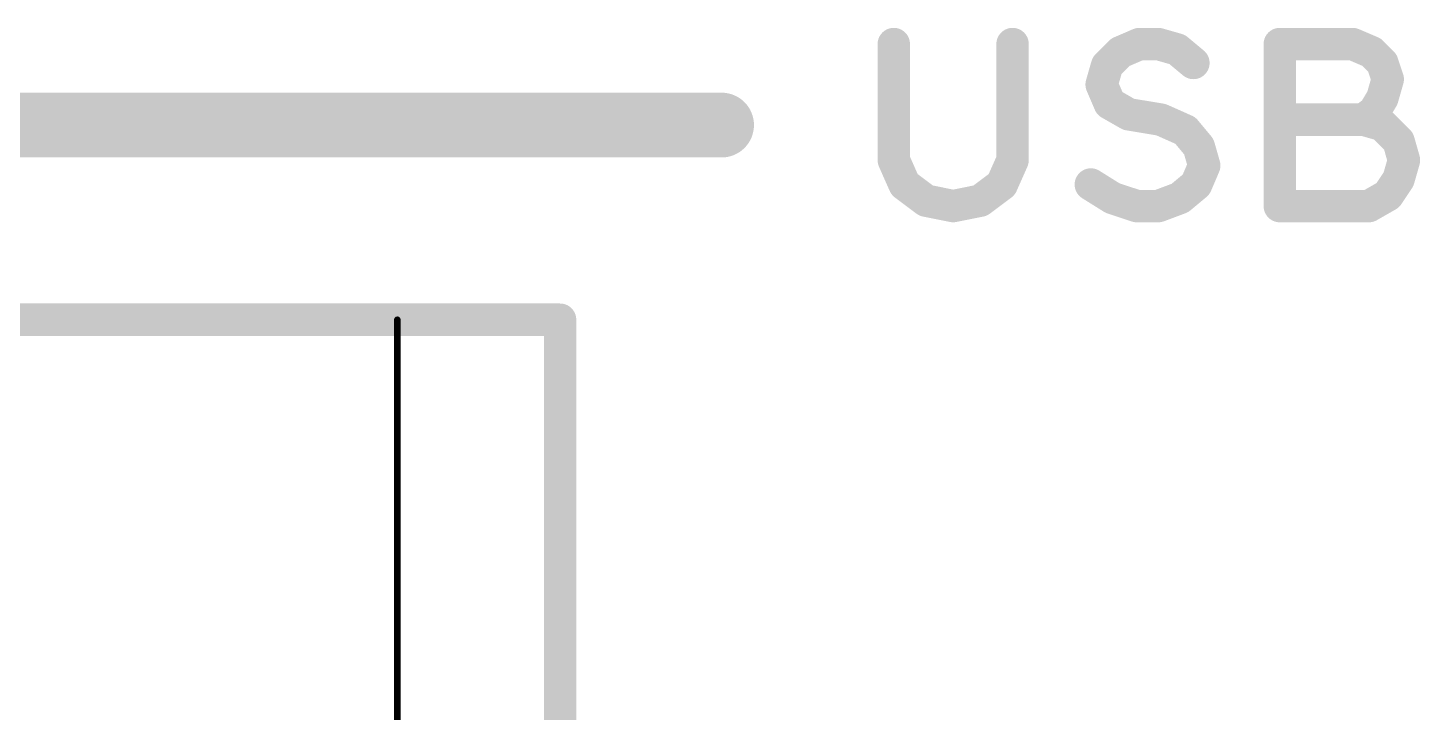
# Model space of a CAD drawing. Extents: x -12 to 107, y 8 to 106.
# Drawn here: x 15.46 to 20.92, y 22.31 to 24.99 of the extents above; entities that cross this region are included whole.
import ezdxf

# ---------------------------------------------------------------- set-up
doc = ezdxf.new("R2010")
doc.units = 0
doc.header["$MEASUREMENT"] = 0
doc.layers.get('0').update_dxf_attribs({"linetype": 'CONTINUOUS'})
doc.layers.add('SILK_TOP_ART', color=251, linetype='CONTINUOUS', true_color=0x636466)

# ---------------------------------------------------------------- blocks, each defined once
blk = doc.blocks.new('ROUND_162')
at = {"const_width": 0.0635}
blk.add_lwpolyline([(-0.03175, 0, 1), (0.03175, 0, 1)], format="xyb", close=True, dxfattribs=at)
blk = doc.blocks.new('ROUND_278')
at = {"const_width": 0.127}
blk.add_lwpolyline([(-0.0635, 0, 1), (0.0635, 0, 1)], format="xyb", close=True, dxfattribs=at)
blk = doc.blocks.new('ROUND_32')
at = {"const_width": 0.0127}
blk.add_lwpolyline([(-0.00635, 0, 1), (0.00635, 0, 1)], format="xyb", close=True, dxfattribs=at)

msp = doc.modelspace()

# ---------------------------------------------------------------- linework, layer by layer
at = {"layer": 'SILK_TOP_ART'}
for points, const_width in [([(18.8553, 24.9301), (18.8553, 24.475)], 0.127), ([(19.3209, 24.475), (19.3209, 24.9301)], 0.127), ([(19.6914, 24.8454), (19.7443, 24.8983)], 0.127), ([(19.7443, 24.8983), (19.8183, 24.9301)], 0.127), ([(19.8183, 24.9301), (19.8924, 24.9301)], 0.127), ([(19.8924, 24.9301), (19.9665, 24.9089)], 0.127), ([(19.9665, 24.9089), (20.03, 24.856)], 0.127), ([(20.6544, 24.9301), (20.3687, 24.9301)], 0.127), ([(20.3687, 24.9301), (20.3687, 24.2951)], 0.127), ([(20.7285, 24.8983), (20.6544, 24.9301)], 0.127), ([(20.7708, 24.856), (20.7285, 24.8983)], 0.127), ([(19.6702, 24.7713), (19.6914, 24.8454)], 0.127), ([(20.792, 24.7925), (20.7708, 24.856)], 0.127), ([(20.7708, 24.7184), (20.792, 24.7925)], 0.127), ([(19.7019, 24.6973), (19.6702, 24.7713)], 0.127), ([(18.1801, 24.6126), (13.0112, 24.6126)], 0.254), ([(19.776, 24.6549), (19.7019, 24.6973)], 0.127), ([(20.6968, 24.6338), (20.7391, 24.6655)], 0.127), ([(20.7391, 24.6655), (20.7708, 24.7184)], 0.127), ([(19.903, 24.6338), (19.776, 24.6549)], 0.127), ([(19.9983, 24.5914), (19.903, 24.6338)], 0.127), ([(20.6968, 24.6338), (20.3687, 24.6338)], 0.127), ([(20.7708, 24.6126), (20.6968, 24.6338)], 0.127), ([(20.8344, 24.5491), (20.7708, 24.6126)], 0.127), ([(20.0512, 24.5279), (19.9983, 24.5914)], 0.127), ([(20.0724, 24.4539), (20.0512, 24.5279)], 0.127), ([(20.8555, 24.475), (20.8344, 24.5491)], 0.127), ([(18.8553, 24.475), (18.8976, 24.3797)], 0.127), ([(19.2786, 24.3797), (19.3209, 24.475)], 0.127), ([(20.0406, 24.3797), (20.0724, 24.4539)], 0.127), ([(20.8344, 24.4009), (20.8555, 24.475)], 0.127), ([(20.792, 24.3374), (20.8344, 24.4009)], 0.127), ([(18.8976, 24.3797), (18.9823, 24.3163)], 0.127), ([(19.1939, 24.3163), (19.2786, 24.3797)], 0.127), ([(19.6278, 24.3797), (19.7125, 24.3268)], 0.127), ([(19.9771, 24.3268), (20.0406, 24.3797)], 0.127), ([(18.9823, 24.3163), (19.0881, 24.2951)], 0.127), ([(19.0881, 24.2951), (19.1939, 24.3163)], 0.127), ([(19.7125, 24.3268), (19.8078, 24.2951)], 0.127), ([(19.8078, 24.2951), (19.8924, 24.2951)], 0.127), ([(19.8924, 24.2951), (19.9771, 24.3268)], 0.127), ([(20.3687, 24.2951), (20.7179, 24.2951)], 0.127), ([(20.7179, 24.2951), (20.792, 24.3374)], 0.127), ([(4.4168, 23.8499), (17.5468, 23.8499)], 0.127), ([(17.5468, 23.8499), (17.5468, 10.4699)], 0.127), ([(16.9088, 23.8499), (16.9088, 10.4699)], 0.0254)]:
    msp.add_lwpolyline(points, dxfattribs=dict(at, const_width=const_width))

# ---------------------------------------------------------------- block references
for name, p in [('ROUND_162', (18.8553, 24.9301)), ('ROUND_162', (19.3209, 24.9301)), ('ROUND_162', (19.7443, 24.8983)), ('ROUND_162', (19.8183, 24.9301)), ('ROUND_162', (19.8924, 24.9301)), ('ROUND_162', (19.9665, 24.9089)), ('ROUND_162', (20.3687, 24.9301)), ('ROUND_162', (20.6544, 24.9301)), ('ROUND_162', (20.7285, 24.8983)), ('ROUND_162', (19.6914, 24.8454)), ('ROUND_162', (20.03, 24.856)), ('ROUND_162', (20.7708, 24.856)), ('ROUND_162', (20.792, 24.7925)), ('ROUND_162', (19.6702, 24.7713)), ('ROUND_278', (18.1801, 24.6126)), ('ROUND_162', (19.7019, 24.6973)), ('ROUND_162', (20.7391, 24.6655)), ('ROUND_162', (20.7708, 24.7184)), ('ROUND_162', (19.776, 24.6549)), ('ROUND_162', (19.903, 24.6338)), ('ROUND_162', (20.3687, 24.6338)), ('ROUND_162', (20.6968, 24.6338)), ('ROUND_162', (20.6968, 24.6338)), ('ROUND_162', (20.7708, 24.6126)), ('ROUND_162', (19.9983, 24.5914)), ('ROUND_162', (20.0512, 24.5279)), ('ROUND_162', (20.8344, 24.5491)), ('ROUND_162', (18.8553, 24.475)), ('ROUND_162', (19.3209, 24.475)), ('ROUND_162', (20.0724, 24.4539)), ('ROUND_162', (20.8555, 24.475)), ('ROUND_162', (20.8344, 24.4009)), ('ROUND_162', (18.8976, 24.3797)), ('ROUND_162', (19.2786, 24.3797)), ('ROUND_162', (19.6278, 24.3797)), ('ROUND_162', (20.0406, 24.3797)), ('ROUND_162', (18.9823, 24.3163)), ('ROUND_162', (19.0881, 24.2951)), ('ROUND_162', (19.1939, 24.3163)), ('ROUND_162', (19.7125, 24.3268)), ('ROUND_162', (19.8078, 24.2951)), ('ROUND_162', (19.8924, 24.2951)), ('ROUND_162', (19.9771, 24.3268)), ('ROUND_162', (20.3687, 24.2951)), ('ROUND_162', (20.7179, 24.2951)), ('ROUND_162', (20.792, 24.3374)), ('ROUND_162', (17.5468, 23.8499)), ('ROUND_162', (17.5468, 23.8499)), ('ROUND_32', (16.9088, 23.8499))]:
    msp.add_blockref(name, p, dxfattribs=at)

doc.saveas('drawing.dxf')
